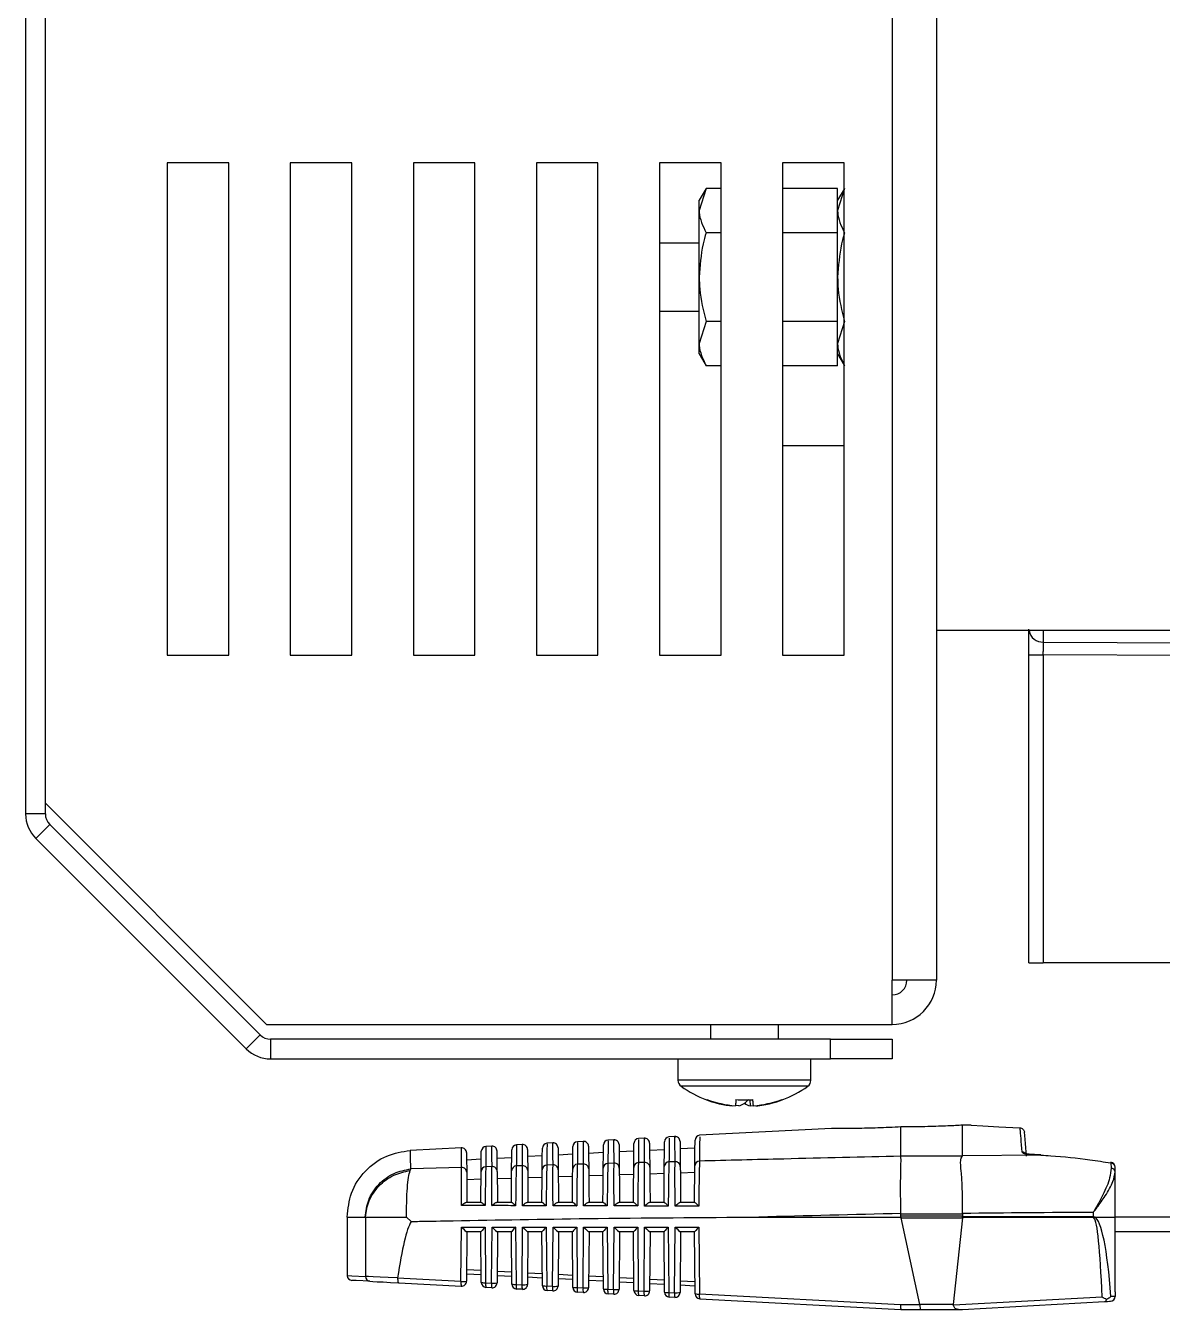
# Model space of a CAD drawing. Extents: x 17.1 to 113.1, y 3.8 to 84.5.
# Drawn here: x 48.222 to 50.531, y 70.252 to 72.859 of the extents above; entities that cross this region are included whole.
import ezdxf

# ---------------------------------------------------------------- set-up
doc = ezdxf.new("R2010")
doc.units = 0
doc.header["$MEASUREMENT"] = 0
doc.layers.add('OBJECT', color=7, linetype='CONTINUOUS')

msp = doc.modelspace()

# ---------------------------------------------------------------- linework, layer by layer
at = {"layer": 'OBJECT'}
for p, q in [((49.9817, 74.7407), (49.9817, 70.9207)), ((50.0717, 74.7407), (50.0717, 70.9207)), ((48.2217, 74.3633), (48.2217, 71.2582)), ((48.2617, 71.2582), (48.2617, 74.3633)), ((48.6342, 72.5807), (48.5092, 72.5807)), ((48.5092, 72.5807), (48.5092, 71.5807)), ((48.6342, 71.5807), (48.6342, 72.5807)), ((48.8842, 72.5807), (48.7592, 72.5807)), ((48.7592, 72.5807), (48.7592, 71.5807)), ((48.8842, 71.5807), (48.8842, 72.5807)), ((49.1342, 72.5807), (49.0092, 72.5807)), ((49.0092, 72.5807), (49.0092, 71.5807)), ((49.1342, 71.5807), (49.1342, 72.5807)), ((49.3842, 72.5807), (49.2592, 72.5807)), ((49.2592, 72.5807), (49.2592, 71.5807)), ((49.3842, 71.5807), (49.3842, 72.5807)), ((49.5092, 72.5807), (49.5092, 71.5807)), ((49.6342, 72.5807), (49.5092, 72.5807)), ((49.6342, 71.5807), (49.6342, 72.5807)), ((49.7592, 72.5807), (49.7592, 71.5807)), ((49.8842, 72.5807), (49.7592, 72.5807)), ((49.8842, 71.5807), (49.8842, 72.5807)), ((49.6038, 72.5289), (49.5899, 72.5047)), ((49.6038, 72.5289), (49.5899, 72.4838)), ((49.6342, 72.5289), (49.6038, 72.5289)), ((49.8711, 72.5289), (49.7592, 72.5289)), ((49.8711, 72.4388), (49.8711, 72.5289)), ((49.885, 72.5289), (49.8711, 72.4838)), ((49.8842, 72.5275), (49.8711, 72.5047)), ((49.5899, 72.4838), (49.5899, 72.5047)), ((49.5899, 72.3487), (49.5899, 72.4838)), ((49.6342, 72.4388), (49.6038, 72.4388)), ((49.8711, 72.4388), (49.7592, 72.4388)), ((49.8711, 72.2587), (49.8711, 72.4388)), ((49.5899, 72.4177), (49.5092, 72.4177)), ((49.5899, 72.2136), (49.5899, 72.3487)), ((49.5092, 72.2797), (49.5899, 72.2797)), ((49.6038, 72.2587), (49.5899, 72.2136)), ((49.6342, 72.2587), (49.6038, 72.2587)), ((49.8711, 72.2587), (49.7592, 72.2587)), ((49.8711, 72.1686), (49.8711, 72.2587)), ((49.885, 72.2587), (49.8711, 72.2136)), ((49.5899, 72.1927), (49.5899, 72.2136)), ((49.5899, 72.1927), (49.6038, 72.1686)), ((49.8711, 72.1927), (49.8842, 72.17)), ((49.6342, 72.1686), (49.6038, 72.1686)), ((49.8711, 72.1686), (49.7592, 72.1686)), ((49.8842, 72.0057), (49.7592, 72.0057)), ((51.7597, 71.6307), (50.0717, 71.6307)), ((50.2892, 71.6075), (50.2892, 71.6307)), ((50.2892, 71.6075), (50.6069, 71.6058)), ((48.5092, 71.5807), (48.6342, 71.5807)), ((48.7592, 71.5807), (48.8842, 71.5807)), ((49.0092, 71.5807), (49.1342, 71.5807)), ((49.2592, 71.5807), (49.3842, 71.5807)), ((49.5092, 71.5807), (49.6342, 71.5807)), ((49.7592, 71.5807), (49.8842, 71.5807)), ((50.2597, 71.5816), (50.2889, 71.5816)), ((50.2597, 70.9557), (50.2597, 71.5816)), ((50.6056, 71.58), (50.2889, 71.5816)), ((50.2889, 71.5816), (50.2889, 70.9557)), ((48.2617, 71.2799), (48.7109, 70.8307)), ((48.2617, 71.2582), (48.2217, 71.2582)), ((48.2705, 71.237), (48.2422, 71.2087)), ((48.6979, 70.8095), (48.2705, 71.237)), ((48.2422, 71.2087), (48.6697, 70.7812)), ((50.2597, 70.9557), (50.2889, 70.9557)), ((50.6017, 70.9557), (50.2889, 70.9557)), ((49.9817, 70.8307), (49.9817, 70.9207)), ((50.0717, 70.9207), (49.9817, 70.9207)), ((48.7109, 70.8307), (49.9817, 70.8307)), ((49.6127, 70.8307), (49.6127, 70.8007)), ((49.7507, 70.8007), (49.7507, 70.8307)), ((48.6979, 70.8095), (48.6697, 70.7812)), ((48.7192, 70.8007), (48.7192, 70.7607)), ((49.8567, 70.8007), (48.7192, 70.8007)), ((49.8567, 70.7607), (49.8567, 70.8007)), ((49.8567, 70.8007), (49.9817, 70.8007)), ((49.9817, 70.8007), (49.9817, 70.7607)), ((48.7192, 70.7607), (49.8567, 70.7607)), ((49.5467, 70.7607), (49.5467, 70.7173)), ((49.8167, 70.7173), (49.8167, 70.7607)), ((49.9817, 70.7607), (49.8567, 70.7607)), ((49.8167, 70.7173), (49.5467, 70.7173)), ((49.8105, 70.7052), (49.553, 70.7052)), ((49.6584, 70.6653), (49.6585, 70.6657)), ((49.6703, 70.6653), (49.6634, 70.666)), ((49.6924, 70.6777), (49.6931, 70.6653)), ((49.6931, 70.6653), (49.7, 70.666)), ((49.705, 70.6653), (49.7073, 70.666)), ((49.705, 70.6653), (49.705, 70.6657)), ((49.8583, 70.6196), (49.5907, 70.6056)), ((49.9997, 70.5629), (49.9997, 70.6225)), ((50.1247, 70.5636), (50.1247, 70.6259)), ((50.1426, 70.6261), (50.1425, 70.6261)), ((50.2411, 70.6207), (50.2411, 70.6207)), ((49.1687, 70.5835), (49.1567, 70.5829)), ((49.2306, 70.5867), (49.2187, 70.5861)), ((49.2926, 70.59), (49.2807, 70.5894)), ((49.3545, 70.5932), (49.3427, 70.5926)), ((49.4165, 70.5965), (49.4047, 70.5959)), ((49.4784, 70.5997), (49.4667, 70.5991)), ((49.5404, 70.603), (49.5287, 70.6024)), ((49.1067, 70.5802), (49.0027, 70.5748)), ((49.1173, 70.5558), (49.1471, 70.5574)), ((49.1469, 70.5319), (49.1473, 70.573)), ((49.1796, 70.5323), (49.1792, 70.5736)), ((49.1793, 70.559), (49.2091, 70.5606)), ((49.2714, 70.5639), (49.2411, 70.5623)), ((49.3334, 70.5671), (49.3031, 70.5655)), ((49.3954, 70.5704), (49.3651, 70.5688)), ((49.4574, 70.5736), (49.427, 70.572)), ((49.4892, 70.5753), (49.5193, 70.5769)), ((49.5511, 70.5785), (49.5813, 70.5801)), ((50.1242, 70.5629), (49.9997, 70.5629)), ((49.9997, 70.5629), (49.9997, 70.5629)), ((50.1247, 70.5636), (50.1242, 70.5629)), ((50.2839, 70.5654), (50.1247, 70.5636)), ((50.2658, 70.5664), (50.2658, 70.5666)), ((50.2658, 70.5664), (50.2839, 70.5654)), ((50.2839, 70.5654), (50.284, 70.5657)), ((49.0027, 70.534), (49.0041, 70.5373)), ((49.107, 70.5402), (49.0041, 70.5373)), ((49.169, 70.542), (49.1564, 70.5416)), ((49.231, 70.5437), (49.2184, 70.5434)), ((49.293, 70.5454), (49.2804, 70.5451)), ((49.355, 70.5471), (49.3424, 70.5467)), ((49.417, 70.5487), (49.4044, 70.5484)), ((49.479, 70.5503), (49.4664, 70.55)), ((49.5409, 70.5519), (49.5285, 70.5516)), ((50.4261, 70.5493), (50.4264, 70.5387)), ((50.4347, 70.5313), (50.4347, 70.5409)), ((50.4347, 70.4395), (50.4347, 70.5313)), ((49.1468, 70.5161), (49.1177, 70.5152)), ((49.2088, 70.5181), (49.1797, 70.5172)), ((49.2708, 70.5201), (49.2417, 70.5192)), ((49.3328, 70.522), (49.3037, 70.5211)), ((49.3948, 70.524), (49.3656, 70.5231)), ((49.4568, 70.5259), (49.4276, 70.525)), ((49.5189, 70.5278), (49.4896, 70.5269)), ((49.5809, 70.5297), (49.5516, 70.5288)), ((49.1169, 70.4695), (49.1466, 70.4695)), ((49.179, 70.4695), (49.2086, 70.4695)), ((49.241, 70.4695), (49.2706, 70.4695)), ((49.3031, 70.4695), (49.3325, 70.4695)), ((49.3652, 70.4695), (49.3945, 70.4695)), ((49.4272, 70.4695), (49.4565, 70.4695)), ((49.4893, 70.4695), (49.5185, 70.4695)), ((49.5514, 70.4695), (49.5804, 70.4695)), ((48.8747, 70.4399), (48.8747, 70.3209)), ((48.9113, 70.4395), (48.9118, 70.4395)), ((48.9118, 70.4395), (48.9118, 70.319)), ((48.9955, 70.4395), (49.0046, 70.4305)), ((49.7111, 70.4395), (49.9996, 70.4395)), ((49.9997, 70.4463), (50.1247, 70.4463)), ((49.9997, 70.4411), (49.9997, 70.4463)), ((50.1247, 70.4411), (49.9997, 70.4411)), ((50.0001, 70.438), (50.1246, 70.438)), ((50.0383, 70.2618), (50.0001, 70.438)), ((50.1246, 70.438), (50.1059, 70.2618)), ((50.1247, 70.4463), (50.1247, 70.4411)), ((50.1247, 70.4388), (50.1247, 70.4403)), ((50.1247, 70.4403), (50.3903, 70.4403)), ((50.3902, 70.4388), (50.1247, 70.4388)), ((50.3903, 70.4488), (50.3903, 70.4403)), ((50.3933, 70.4395), (50.4347, 70.4395)), ((50.4347, 70.2873), (50.4347, 70.4395)), ((50.6162, 70.4395), (50.4347, 70.4395)), ((49.106, 70.3087), (49.107, 70.419)), ((49.107, 70.419), (49.155, 70.419)), ((49.1181, 70.4095), (49.1172, 70.3091)), ((49.1464, 70.4095), (49.118, 70.4095)), ((49.1473, 70.3065), (49.1464, 70.4096)), ((49.155, 70.419), (49.156, 70.306)), ((49.168, 70.3054), (49.169, 70.419)), ((49.169, 70.419), (49.217, 70.419)), ((49.1801, 70.4095), (49.1792, 70.3058)), ((49.2084, 70.4095), (49.18, 70.4095)), ((49.2093, 70.3032), (49.2084, 70.4096)), ((49.217, 70.419), (49.2181, 70.3027)), ((49.23, 70.3021), (49.231, 70.419)), ((49.231, 70.419), (49.279, 70.419)), ((49.2421, 70.4095), (49.2412, 70.3026)), ((49.2704, 70.4095), (49.242, 70.4095)), ((49.2713, 70.2999), (49.2704, 70.4096)), ((49.279, 70.419), (49.2801, 70.2995)), ((49.2919, 70.2988), (49.293, 70.419)), ((49.293, 70.419), (49.341, 70.419)), ((49.3041, 70.4095), (49.3031, 70.2993)), ((49.3324, 70.4095), (49.304, 70.4095)), ((49.3333, 70.2966), (49.3324, 70.4096)), ((49.341, 70.419), (49.3421, 70.2962)), ((49.3539, 70.2956), (49.355, 70.419)), ((49.355, 70.419), (49.403, 70.419)), ((49.3661, 70.4095), (49.3651, 70.296)), ((49.3944, 70.4095), (49.366, 70.4095)), ((49.3954, 70.2934), (49.3944, 70.4096)), ((49.403, 70.419), (49.4041, 70.2929)), ((49.4159, 70.2923), (49.417, 70.419)), ((49.417, 70.419), (49.465, 70.419)), ((49.4281, 70.4095), (49.4271, 70.2927)), ((49.4564, 70.4095), (49.428, 70.4095)), ((49.4574, 70.2901), (49.4564, 70.4096)), ((49.465, 70.419), (49.4662, 70.2896)), ((49.4778, 70.289), (49.479, 70.419)), ((49.479, 70.419), (49.527, 70.419)), ((49.4901, 70.4095), (49.4891, 70.2895)), ((49.5184, 70.4095), (49.49, 70.4095)), ((49.5194, 70.2868), (49.5184, 70.4096)), ((49.527, 70.419), (49.5282, 70.2864)), ((49.5398, 70.2858), (49.541, 70.419)), ((49.541, 70.419), (49.589, 70.419)), ((49.5521, 70.4095), (49.551, 70.2862)), ((49.5804, 70.4095), (49.552, 70.4095)), ((49.5815, 70.2835), (49.5804, 70.4096)), ((49.589, 70.419), (49.5902, 70.2831)), ((50.6162, 70.4095), (50.4347, 70.4095)), ((49.1174, 70.3331), (49.147, 70.3315)), ((49.1471, 70.3221), (49.1174, 70.3237)), ((49.1794, 70.3298), (49.2091, 70.3283)), ((49.2414, 70.3265), (49.2711, 70.325)), ((49.3033, 70.3233), (49.3331, 70.3217)), ((48.9773, 70.3155), (48.9774, 70.3158)), ((49.106, 70.3087), (48.9773, 70.3155)), ((48.9797, 70.3059), (49.1067, 70.2992)), ((49.156, 70.306), (49.168, 70.3054)), ((49.1687, 70.2959), (49.1567, 70.2966)), ((49.2091, 70.3188), (49.1793, 70.3204)), ((49.2181, 70.3027), (49.23, 70.3021)), ((49.2712, 70.3155), (49.2413, 70.3171)), ((49.2801, 70.2995), (49.2919, 70.2988)), ((49.3332, 70.3123), (49.3033, 70.3139)), ((49.3952, 70.309), (49.3652, 70.3106)), ((49.3653, 70.32), (49.3951, 70.3184)), ((49.4573, 70.3057), (49.4272, 70.3073)), ((49.4273, 70.3167), (49.4572, 70.3152)), ((49.5193, 70.3024), (49.4892, 70.304)), ((49.4893, 70.3135), (49.5192, 70.3119)), ((49.5512, 70.3102), (49.5812, 70.3086)), ((49.5813, 70.2992), (49.5512, 70.3008)), ((49.2306, 70.2927), (49.2188, 70.2933)), ((49.2926, 70.2894), (49.2808, 70.29)), ((49.3421, 70.2962), (49.3539, 70.2956)), ((49.3546, 70.2861), (49.3428, 70.2867)), ((49.4041, 70.2929), (49.4159, 70.2923)), ((49.4166, 70.2828), (49.4048, 70.2835)), ((49.4662, 70.2896), (49.4778, 70.289)), ((49.4785, 70.2796), (49.4669, 70.2802)), ((49.5282, 70.2864), (49.5398, 70.2858)), ((49.5405, 70.2763), (49.5289, 70.2769)), ((49.9988, 70.2615), (49.5902, 70.2831)), ((49.5909, 70.2736), (49.9997, 70.252)), ((50.4083, 70.2768), (50.1061, 70.2604)), ((50.4347, 70.2873), (50.4346, 70.2783)), ((50.0383, 70.2615), (49.9988, 70.2615)), ((49.9997, 70.252), (50.0389, 70.252)), ((49.9997, 70.252), (49.9997, 70.252)), ((50.1059, 70.2618), (50.0383, 70.2618)), ((50.0389, 70.252), (50.1164, 70.252)), ((50.1164, 70.252), (50.1247, 70.252)), ((50.1247, 70.252), (50.413, 70.2677))]:
    msp.add_line(p, q, dxfattribs=at)
at = {"layer": 'OBJECT', "flags": 128}
for points in [[(49.6053, 70.6778), (49.6065, 70.6776), (49.6066, 70.6776)], [(49.6646, 70.678), (49.6644, 70.6756), (49.6642, 70.6734), (49.664, 70.6714), (49.6638, 70.6697), (49.6637, 70.6682), (49.6635, 70.667), (49.6634, 70.666), (49.6634, 70.6653)], [(49.6945, 70.6778), (49.6985, 70.6776), (49.6989, 70.6776)], [(49.7001, 70.6653), (49.7, 70.666), (49.6999, 70.667), (49.6998, 70.6682), (49.6997, 70.6697), (49.6995, 70.6714), (49.6993, 70.6734), (49.6991, 70.6756), (49.6988, 70.678)], [(49.758, 70.678), (49.7582, 70.6778), (49.7583, 70.6776), (49.7584, 70.6775), (49.7584, 70.6775)], [(50.1426, 70.6261), (50.1658, 70.6248), (50.1987, 70.623), (50.2411, 70.6207)], [(50.2548, 70.5629), (50.2525, 70.5886), (50.2511, 70.6048), (50.2505, 70.6116)], [(49.3651, 70.5833), (49.3651, 70.5815), (49.3653, 70.5668), (49.3655, 70.5374)], [(49.395, 70.5387), (49.3952, 70.5689), (49.3954, 70.5841), (49.3954, 70.586)], [(49.4271, 70.5866), (49.4271, 70.5847), (49.4272, 70.5694), (49.4275, 70.539)], [(49.457, 70.5403), (49.4572, 70.5716), (49.4574, 70.5873), (49.4574, 70.5892)], [(49.4891, 70.5898), (49.4891, 70.5879), (49.4892, 70.5721), (49.4895, 70.5407)], [(49.519, 70.5419), (49.5193, 70.5742), (49.5194, 70.5904), (49.5194, 70.5925)], [(49.551, 70.5931), (49.551, 70.591), (49.5512, 70.5747), (49.5515, 70.5423)], [(49.581, 70.5435), (49.5813, 70.5769), (49.5814, 70.5936), (49.5815, 70.5957)], [(49.1172, 70.5703), (49.1172, 70.5703), (49.1173, 70.5604), (49.1176, 70.5305)], [(49.2089, 70.5337), (49.2092, 70.5656), (49.2093, 70.5762)], [(49.2412, 70.5768), (49.2412, 70.5768), (49.2413, 70.5661), (49.2415, 70.534)], [(49.2709, 70.5354), (49.2712, 70.5636), (49.2713, 70.5777), (49.2713, 70.5795)], [(49.3031, 70.5801), (49.3032, 70.5783), (49.3033, 70.5641), (49.3035, 70.5357)], [(49.3329, 70.5371), (49.3332, 70.5662), (49.3333, 70.5809), (49.3333, 70.5827)], [(50.284, 70.5657), (50.2712, 70.5663), (50.2658, 70.5666)], [(48.8747, 70.3209), (48.884, 70.3204), (48.9118, 70.319)], [(48.9211, 70.309), (48.8934, 70.3105), (48.8842, 70.3109)], [(48.9774, 70.3158), (48.9582, 70.3167), (48.9415, 70.3175), (48.9279, 70.3182), (48.9179, 70.3187), (48.9118, 70.319)], [(48.9211, 70.309), (48.9266, 70.3087), (48.9355, 70.3082), (48.9477, 70.3076), (48.9626, 70.3068), (48.9797, 70.3059)], [(50.4346, 70.2783), (50.4334, 70.2783), (50.4306, 70.2781), (50.4264, 70.278)], [(50.413, 70.2677), (50.4193, 70.268), (50.4234, 70.2683), (50.4252, 70.2683)]]:
    msp.add_lwpolyline(points, dxfattribs=at)
at = {"layer": 'OBJECT'}
for centre, radius, start, end in [((50.2879, 71.6359), 0.0285, 190.4558, 272.6616), ((48.2917, 71.2582), 0.07, 180, 225), ((48.2917, 71.2582), 0.03, 180, 225), ((49.9817, 70.9207), 0.09, 270, 0), ((49.9817, 70.9207), 0.03, 270, 0), ((48.7192, 70.8307), 0.03, 225, 270), ((48.7192, 70.8307), 0.07, 225, 270), ((49.5617, 70.7173), 0.015, 180, 234.3318), ((49.8017, 70.7173), 0.015, 305.6682, 0), ((49.6817, 70.8845), 0.2208, 234.3318, 249.6689), ((49.6817, 70.8845), 0.2208, 290.3311, 305.6682), ((49.6755, 70.8604), 0.1959, 248.588, 264.9806), ((49.7094, 70.5923), 0.1347, 140.4853, 140.7846), ((49.6817, 70.8845), 0.2208, 249.6689, 255.6104), ((49.6817, 70.8862), 0.2216, 249.8784, 265.2556), ((49.6817, 70.9472), 0.2698, 266.3608, 273.6392), ((49.6575, 70.7074), 0.044, 286.9535, 318.1957), ((49.7022, 70.6992), 0.0352, 234.3289, 254.9799), ((49.6817, 70.8862), 0.2216, 274.7445, 290.1216), ((49.6879, 70.8607), 0.1962, 275.0254, 284.385), ((49.6817, 70.8845), 0.2208, 284.3896, 290.3311), ((49.1692, 70.5735), 0.01, 0.5, 93.317), ((49.2193, 70.5761), 0.01, 93.6197, 179.5), ((49.2312, 70.5768), 0.01, 0.5, 93.6958), ((49.2813, 70.5794), 0.01, 93.9957, 179.5), ((49.2931, 70.58), 0.01, 0.5, 94.0611), ((49.3433, 70.5826), 0.01, 94.3711, 179.5), ((49.3551, 70.5832), 0.01, 0.5, 94.4464), ((49.4054, 70.5859), 0.01, 94.7459, 179.5), ((49.4171, 70.5865), 0.01, 0.5, 94.8207), ((49.4674, 70.5891), 0.01, 95.1202, 179.5), ((49.4791, 70.5897), 0.01, 0.5, 95.1945), ((49.5294, 70.5924), 0.01, 95.4939, 179.5), ((49.541, 70.593), 0.01, 0.5, 95.5678), ((49.5915, 70.5956), 0.01, 95.8671, 179.5), ((49.1072, 70.5703), 0.01, 0.5, 93.0138), ((49.1573, 70.5729), 0.01, 93.243, 179.5), ((50.2449, 70.5617), 0.0101, 49.4593, 87.394), ((49.1077, 70.5303), 0.00992, 1.0594, 93.4976), ((49.1568, 70.5318), 0.00989, 92.4144, 178.9965), ((49.1696, 70.5321), 0.00992, 1.0799, 93.5151), ((49.2188, 70.5335), 0.00989, 92.3909, 178.9811), ((49.2316, 70.5338), 0.00991, 1.1004, 93.5334), ((49.2808, 70.5352), 0.00989, 92.3686, 178.9627), ((49.2936, 70.5355), 0.00991, 1.1212, 93.5523), ((49.3428, 70.5369), 0.00988, 92.3468, 178.9447), ((49.3556, 70.5372), 0.00991, 1.1439, 93.571), ((49.4048, 70.5385), 0.00988, 92.3282, 178.9225), ((49.4176, 70.5388), 0.00991, 1.1663, 93.5901), ((49.4668, 70.5402), 0.00987, 92.3034, 178.9057), ((49.4796, 70.5405), 0.0099, 1.1871, 93.6091), ((49.5289, 70.5418), 0.00987, 92.2821, 178.8852), ((49.5416, 70.5421), 0.0099, 1.212, 93.6258), ((49.5909, 70.5433), 0.00987, 92.2596, 178.8651), ((50.4154, 70.5515), 0.011, 348.4515, 356.4001), ((50.4257, 70.5402), 0.00906, 4.3624, 87.1848), ((50.4247, 70.5409), 0.01, 0, 80.7454), ((50.4262, 70.5302), 0.00857, 7.228, 88.6428), ((50.2713, 70.4404), 0.1189, 359.2258, 359.9861), ((50.2986, 70.5296), 0.1307, 315.4909, 316.4532), ((48.8847, 70.3209), 0.01, 183.5738, 266.9774), ((48.9217, 70.3189), 0.00991, 179.4484, 266.5254), ((49.1261, 70.3054), 0.0204, 170.7255, 197.6145), ((49.1095, 70.3631), 0.0546, 266.3209, 278.1315), ((49.1072, 70.3092), 0.01, 266.9774, 359.5), ((49.1537, 70.347), 0.041, 261.0008, 273.3128), ((49.1573, 70.3065), 0.01, 180.5, 266.9774), ((49.1762, 70.3027), 0.0204, 170.7255, 197.6145), ((49.1881, 70.3021), 0.0204, 170.7154, 197.6246), ((49.1715, 70.3598), 0.0546, 266.321, 278.1314), ((49.1692, 70.3059), 0.01, 266.9774, 359.5), ((49.2157, 70.3437), 0.041, 260.999, 273.3164), ((49.2193, 70.3033), 0.01, 180.5, 266.9774), ((49.2382, 70.2995), 0.0204, 170.7199, 197.6164), ((49.2501, 70.2988), 0.0204, 170.7192, 197.6172), ((49.2335, 70.3566), 0.0546, 266.3213, 278.131), ((49.2312, 70.3026), 0.01, 266.9774, 359.5), ((49.2777, 70.3404), 0.041, 261.0008, 273.3128), ((49.2813, 70.3), 0.01, 180.5, 266.9774), ((49.3002, 70.2962), 0.0204, 170.7255, 197.6145), ((49.3121, 70.2956), 0.0204, 170.7192, 197.6172), ((49.2954, 70.3533), 0.0546, 266.3215, 278.1309), ((49.2931, 70.2994), 0.01, 266.9774, 359.5), ((49.3397, 70.3371), 0.041, 260.999, 273.3164), ((49.3433, 70.2967), 0.01, 180.5, 266.9774), ((49.3623, 70.2929), 0.0204, 170.7195, 197.6168), ((49.374, 70.2923), 0.0204, 170.7255, 197.6145), ((49.3574, 70.35), 0.0546, 266.3209, 278.1315), ((49.3551, 70.2961), 0.01, 266.9774, 359.5), ((49.4018, 70.3339), 0.041, 261.0025, 273.313), ((49.4054, 70.2934), 0.01, 180.5, 266.9774), ((49.4243, 70.2896), 0.0204, 170.7255, 197.6145), ((49.436, 70.289), 0.0204, 170.7192, 197.6172), ((49.4194, 70.3467), 0.0546, 266.321, 278.1314), ((49.4171, 70.2928), 0.01, 266.9774, 359.5), ((49.4638, 70.3306), 0.041, 261.0006, 273.313), ((49.4674, 70.2902), 0.01, 180.5, 266.9774), ((49.4863, 70.2864), 0.0204, 170.7195, 197.6169), ((49.498, 70.2857), 0.0204, 170.7192, 197.6172), ((49.4813, 70.3435), 0.0546, 266.3213, 278.131), ((49.4791, 70.2896), 0.01, 266.9774, 359.5), ((49.5258, 70.3273), 0.041, 261.0025, 273.313), ((49.5294, 70.2869), 0.01, 180.5, 266.9774), ((49.5483, 70.2831), 0.0204, 170.7255, 197.6145), ((49.5599, 70.2825), 0.0204, 170.7255, 197.6145), ((49.5433, 70.3402), 0.0545, 266.3185, 278.1339), ((49.541, 70.2863), 0.01, 266.9774, 359.5), ((49.5879, 70.324), 0.041, 261.0006, 273.313), ((49.5915, 70.2836), 0.01, 180.5, 266.9774), ((49.6104, 70.2798), 0.0204, 170.7192, 197.6172), ((50.4246, 70.2783), 0.00999, 273.1446, 0.05), ((50.4247, 70.2783), 0.01, 273.1059, 359.191), ((50.434, 70.2782), 0.00067, 359.4951, 11.6551)]:
    msp.add_arc(centre, radius, start, end, dxfattribs=at)
for centre, major_axis, ratio, start_param, end_param in [((49.0298, 68.1498), (-0.0147, 2.2897), 0.052015, 0.088802, 0.329915), ((54.0181, 68.377), (19.0675, 0), 0.111038, 1.783132, 1.798644), ((49.0224, 70.4411), (0.9773, 0), 0.122785, 6.270094, 6.283185), ((49.0217, 70.4411), (0.9787, -0.0064), 0.122438, 0.027376, 0.040465), ((49.0224, 70.4463), (0.9773, 0), 0.122785, 0, 0.00334), ((50.5729, 70.4411), (0.4485, 0.007), 0.267094, 3.102585, 3.109102), ((50.4825, 68.377), (7.8848, 0), 0.262774, 1.582496, 1.616187), ((50.5726, 70.4463), (0.4478, 0), 0.267949, 3.137388, 3.141593), ((50.5726, 70.4411), (0.4478, 0), 0.267949, 3.141593, 3.148103), ((50.3825, 69.8692), (0.0078, 0.5695), 0.050872, 6.231217, 6.283881), ((50.3747, 69.8708), (0.0157, 0.5695), 0.101686, 6.233323, 6.285987), ((50.3825, 69.8692), (0.0078, 0.5695), 0.050872, 5.510552, 6.231217), ((50.3747, 69.8708), (0.0157, 0.5695), 0.101686, 5.511659, 6.233323), ((49.1082, 70.4195), (-0.00988, 0.00996), 0.087934, 1.536206, 3.054643), ((49.1563, 70.4195), (0.00991, 0.00999), 0.035372, 1.658206, 3.106542), ((49.1702, 70.4195), (-0.00988, 0.00996), 0.087934, 1.536206, 3.054643), ((49.2183, 70.4195), (0.00991, 0.00999), 0.035372, 1.658206, 3.106542), ((49.2322, 70.4195), (-0.00988, 0.00996), 0.087934, 1.536206, 3.054643), ((49.2803, 70.4195), (0.00991, 0.00999), 0.035372, 1.658206, 3.106542), ((49.2942, 70.4195), (-0.00988, 0.00996), 0.087934, 1.536206, 3.054643), ((49.3423, 70.4195), (0.00991, 0.00999), 0.035372, 1.658206, 3.106542), ((49.3562, 70.4195), (-0.00988, 0.00996), 0.087934, 1.536206, 3.054643), ((49.4043, 70.4195), (0.00991, 0.00999), 0.035372, 1.658206, 3.106542), ((49.4182, 70.4195), (-0.00988, 0.00996), 0.087934, 1.536206, 3.054643), ((49.4663, 70.4195), (0.00991, 0.00999), 0.035372, 1.658206, 3.106542), ((49.4802, 70.4195), (-0.00988, 0.00996), 0.087934, 1.536206, 3.054643), ((49.5283, 70.4195), (0.00991, 0.00999), 0.035372, 1.658206, 3.106542), ((49.5422, 70.4195), (-0.00988, 0.00996), 0.087934, 1.536206, 3.054643), ((49.5903, 70.4195), (0.00991, 0.00999), 0.035372, 1.658206, 3.106542), ((50, 70.262), (0.00026, 0.01), 0.120424, 1.626333, 3.138416), ((49.9567, 70.262), (0.0816, -0.0005), 0.122438, 0.001196, 0.027376), ((50.0389, 70.262), (0, 0.01), 0.061163, 1.623156, 3.141593), ((50.1433, 70.262), (0.0374, 0.0006), 0.267094, 3.109102, 3.249703)]:
    msp.add_ellipse(centre, major_axis=major_axis, ratio=ratio, start_param=start_param, end_param=end_param, dxfattribs=at)
for points, knots in [([(49.5899, 72.4838), (49.5899, 72.4828), (49.5901, 72.4676), (49.5972, 72.4527), (49.6038, 72.4388)], [0, 0, 0, 0, 0.070185, 1, 1, 1, 1]), ([(49.8711, 72.4838), (49.8711, 72.4828), (49.8713, 72.4676), (49.8784, 72.4527), (49.885, 72.4388)], [0, 0, 0, 0, 0.070185, 1, 1, 1, 1]), ([(49.6038, 72.4388), (49.6017, 72.4312), (49.5935, 72.4019), (49.5914, 72.3714), (49.5899, 72.3487)], [0, 0, 0, 0, 0.257551, 1, 1, 1, 1]), ([(49.885, 72.4388), (49.8829, 72.4312), (49.8748, 72.4019), (49.8727, 72.3714), (49.8711, 72.3487)], [0, 0, 0, 0, 0.257551, 1, 1, 1, 1]), ([(49.5899, 72.3487), (49.5901, 72.3406), (49.5908, 72.3101), (49.5983, 72.2804), (49.6038, 72.2587)], [0, 0, 0, 0, 0.268634, 1, 1, 1, 1]), ([(49.8711, 72.3487), (49.8713, 72.3406), (49.8721, 72.3101), (49.8796, 72.2804), (49.885, 72.2587)], [0, 0, 0, 0, 0.268634, 1, 1, 1, 1]), ([(49.5899, 72.2136), (49.5899, 72.2126), (49.5901, 72.1974), (49.5972, 72.1825), (49.6038, 72.1686)], [0, 0, 0, 0, 0.070185, 1, 1, 1, 1]), ([(49.8711, 72.2136), (49.8711, 72.2126), (49.8713, 72.1974), (49.8784, 72.1825), (49.885, 72.1686)], [0, 0, 0, 0, 0.070185, 1, 1, 1, 1]), ([(50.2597, 71.5816), (50.2597, 71.5868), (50.2597, 71.5972), (50.2597, 71.6117), (50.2597, 71.6245), (50.2597, 71.6304), (50.2597, 71.6334)], [0, 0, 0, 0, 0.2499898, 0.4998146, 0.7501668, 1, 1, 1, 1]), ([(50.2889, 71.5816), (50.2889, 71.5842), (50.2889, 71.5894), (50.289, 71.5966), (50.2891, 71.603), (50.2892, 71.606), (50.2892, 71.6075)], [0, 0, 0, 0, 0.249341, 0.49971, 0.74966, 1, 1, 1, 1]), ([(49.9997, 70.6225), (49.9837, 70.6217), (49.9518, 70.6203), (49.909, 70.6194), (49.8769, 70.6193), (49.8584, 70.6195), (49.8583, 70.6195), (49.8583, 70.6195)], [0, 0, 0, 0, 0.213189, 0.426374, 0.63981, 0.854211, 1, 1, 1, 1]), ([(50.1245, 70.626), (50.1154, 70.6255), (50.0971, 70.6245), (50.055, 70.623), (50.0208, 70.6225), (50.0023, 70.6225), (49.9997, 70.6225)], [0, 0, 0, 0, 0.315106, 0.632943, 0.949791, 1, 1, 1, 1]), ([(50.1247, 70.6259), (50.1247, 70.6259), (50.1247, 70.626), (50.1247, 70.626), (50.1246, 70.626), (50.1246, 70.626), (50.1245, 70.626)], [0, 0, 0, 0, 0.344546, 0.691935, 0.85964, 1, 1, 1, 1]), ([(50.1425, 70.6261), (50.1398, 70.626), (50.1363, 70.626), (50.1267, 70.626), (50.1247, 70.6259)], [0, 0, 0, 0, 0.7918121, 1, 1, 1, 1]), ([(50.2411, 70.6207), (50.2411, 70.6206), (50.2411, 70.6201), (50.2416, 70.6145), (50.2437, 70.5909), (50.2453, 70.5718)], [0, 0, 0, 0, 0.045653, 0.228294, 1, 1, 1, 1]), ([(50.2411, 70.6207), (50.2422, 70.6206), (50.2444, 70.6202), (50.2473, 70.6183), (50.2494, 70.6157), (50.2503, 70.6133), (50.2505, 70.612), (50.2505, 70.6116)], [0, 0, 0, 0, 0.235926, 0.471828, 0.707751, 0.925417, 1, 1, 1, 1]), ([(49.169, 70.542), (49.169, 70.5433), (49.169, 70.5496), (49.1688, 70.5722), (49.1686, 70.5884), (49.1687, 70.5833), (49.1687, 70.5831)], [0, 0, 0, 0, 0.046684, 0.233452, 0.982381, 1, 1, 1, 1]), ([(49.2188, 70.5854), (49.2187, 70.584), (49.2187, 70.5811), (49.2185, 70.5562), (49.2184, 70.5434)], [0, 0, 0, 0, 0.4838657, 1, 1, 1, 1]), ([(49.231, 70.5437), (49.231, 70.545), (49.2309, 70.5515), (49.2307, 70.5746), (49.2306, 70.5915), (49.2306, 70.5862), (49.2306, 70.586)], [0, 0, 0, 0, 0.045813, 0.229093, 0.964033, 1, 1, 1, 1]), ([(49.2808, 70.5883), (49.2808, 70.587), (49.2807, 70.5844), (49.2805, 70.5586), (49.2804, 70.5451)], [0, 0, 0, 0, 0.4749556, 1, 1, 1, 1]), ([(49.293, 70.5454), (49.293, 70.5467), (49.2929, 70.5533), (49.2927, 70.5769), (49.2926, 70.5945), (49.2926, 70.5892), (49.2926, 70.5889)], [0, 0, 0, 0, 0.044973, 0.224892, 0.946348, 1, 1, 1, 1]), ([(49.3428, 70.5912), (49.3428, 70.5901), (49.3428, 70.5877), (49.3425, 70.561), (49.3424, 70.5467)], [0, 0, 0, 0, 0.4663633, 1, 1, 1, 1]), ([(49.355, 70.5471), (49.355, 70.5484), (49.3549, 70.5551), (49.3547, 70.5792), (49.3545, 70.5976), (49.3546, 70.5922), (49.3546, 70.5917)], [0, 0, 0, 0, 0.044163, 0.2208412, 0.9292949, 1, 1, 1, 1]), ([(49.4048, 70.594), (49.4048, 70.5931), (49.4048, 70.591), (49.4046, 70.5634), (49.4044, 70.5484)], [0, 0, 0, 0, 0.458072, 1, 1, 1, 1]), ([(49.417, 70.5487), (49.417, 70.5501), (49.4169, 70.5569), (49.4167, 70.5814), (49.4165, 70.6006), (49.4166, 70.5952), (49.4166, 70.5946)], [0, 0, 0, 0, 0.043381, 0.216931, 0.912837, 1, 1, 1, 1]), ([(49.4669, 70.5969), (49.4668, 70.5961), (49.4668, 70.5944), (49.4666, 70.5658), (49.4664, 70.55)], [0, 0, 0, 0, 0.450066, 1, 1, 1, 1]), ([(49.479, 70.5503), (49.4789, 70.5517), (49.4789, 70.5586), (49.4787, 70.5837), (49.4785, 70.6036), (49.4785, 70.5981), (49.4785, 70.5974)], [0, 0, 0, 0, 0.042626, 0.213155, 0.896943, 1, 1, 1, 1]), ([(49.5289, 70.5998), (49.5289, 70.5991), (49.5289, 70.5977), (49.5286, 70.5681), (49.5285, 70.5516)], [0, 0, 0, 0, 0.442331, 1, 1, 1, 1]), ([(49.5409, 70.5519), (49.5409, 70.5533), (49.5409, 70.5604), (49.5406, 70.5859), (49.5405, 70.6066), (49.5405, 70.6011), (49.5405, 70.6003)], [0, 0, 0, 0, 0.0418957, 0.2095063, 0.881586, 1, 1, 1, 1]), ([(49.5909, 70.6026), (49.5909, 70.6021), (49.5909, 70.601), (49.5906, 70.5705), (49.5905, 70.5532)], [0, 0, 0, 0, 0.434853, 1, 1, 1, 1]), ([(48.8747, 70.4395), (48.8765, 70.4561), (48.8802, 70.4904), (48.9096, 70.535), (48.9526, 70.5667), (48.9867, 70.5722), (49.0031, 70.5748)], [0, 0, 0, 0, 0.240773, 0.500001, 0.759226, 1, 1, 1, 1]), ([(49.0041, 70.5373), (49.0038, 70.5482), (49.0032, 70.57), (49.0031, 70.5732), (49.0031, 70.5748)], [0, 0, 0, 0, 0.496376, 1, 1, 1, 1]), ([(49.107, 70.5402), (49.107, 70.5415), (49.107, 70.5477), (49.1068, 70.5709), (49.1067, 70.5761), (49.1067, 70.5802)], [0, 0, 0, 0, 0.047591, 0.237986, 1, 1, 1, 1]), ([(49.1567, 70.5826), (49.1567, 70.581), (49.1567, 70.5778), (49.1565, 70.5538), (49.1564, 70.5416)], [0, 0, 0, 0, 0.493112, 1, 1, 1, 1]), ([(49.9997, 70.5629), (49.9204, 70.5611), (49.784, 70.558), (49.6476, 70.5546), (49.5905, 70.5532)], [0, 0, 0, 0, 0.58145, 1, 1, 1, 1]), ([(49.9997, 70.4467), (49.9994, 70.4602), (49.9989, 70.4872), (49.9991, 70.5228), (49.9999, 70.5502), (49.9998, 70.5587), (49.9997, 70.5629)], [0, 0, 0, 0, 0.253583, 0.507165, 0.760847, 1, 1, 1, 1]), ([(50.1247, 70.4468), (50.1248, 70.452), (50.125, 70.4706), (50.1242, 70.5016), (50.1226, 70.5337), (50.1195, 70.5542), (50.1229, 70.5605), (50.1242, 70.5629)], [0, 0, 0, 0, 0.097508, 0.351331, 0.599305, 0.843154, 1, 1, 1, 1]), ([(50.2453, 70.5718), (50.2456, 70.5713), (50.2462, 70.5703), (50.2499, 70.5688), (50.2552, 70.5675), (50.2609, 70.5667), (50.2645, 70.5665), (50.2658, 70.5664)], [0, 0, 0, 0, 0.21906, 0.438021, 0.659216, 0.880003, 1, 1, 1, 1]), ([(50.2658, 70.5666), (50.2639, 70.5668), (50.26, 70.5671), (50.2553, 70.5679), (50.2525, 70.5686), (50.2513, 70.5691), (50.2513, 70.5691), (50.2513, 70.5691)], [0, 0, 0, 0, 0.271923, 0.563055, 0.781759, 0.936426, 1, 1, 1, 1]), ([(50.2839, 70.5654), (50.2906, 70.565), (50.3239, 70.5629), (50.3714, 70.5582), (50.4119, 70.5516), (50.4261, 70.5493)], [0, 0, 0, 0, 0.139684, 0.698664, 1, 1, 1, 1]), ([(48.9113, 70.4395), (48.9129, 70.4513), (48.9162, 70.4756), (48.9377, 70.5074), (48.9683, 70.5305), (48.9925, 70.5351), (49.0041, 70.5373)], [0, 0, 0, 0, 0.2411708, 0.4999999, 0.7588284, 1, 1, 1, 1]), ([(48.9118, 70.4395), (48.9135, 70.4507), (48.9172, 70.4737), (48.9382, 70.5041), (48.968, 70.5265), (48.9914, 70.5315), (49.0027, 70.534)], [0, 0, 0, 0, 0.241561, 0.5, 0.758437, 1, 1, 1, 1]), ([(48.9955, 70.4395), (48.9955, 70.4502), (48.9955, 70.4716), (48.997, 70.4992), (48.9993, 70.5216), (49.0016, 70.5298), (49.0027, 70.534)], [0, 0, 0, 0, 0.2499997, 0.4999993, 0.7500001, 1, 1, 1, 1]), ([(49.1069, 70.4629), (49.1069, 70.4651), (49.1069, 70.4736), (49.1068, 70.4935), (49.1067, 70.5187), (49.1069, 70.5346), (49.107, 70.539), (49.107, 70.5402)], [0, 0, 0, 0, 0.0576778, 0.2194144, 0.5433771, 0.8677647, 1, 1, 1, 1]), ([(49.1464, 70.4695), (49.1464, 70.4802), (49.1466, 70.5016), (49.1468, 70.523), (49.1469, 70.5291), (49.1469, 70.5319)], [0, 0, 0, 0, 0.352894, 0.705725, 1, 1, 1, 1]), ([(49.1564, 70.5416), (49.1563, 70.54), (49.1561, 70.5351), (49.1557, 70.5174), (49.1553, 70.4921), (49.1551, 70.4727), (49.155, 70.465), (49.155, 70.4628)], [0, 0, 0, 0, 0.1601304, 0.4830013, 0.8053634, 0.9421246, 1, 1, 1, 1]), ([(49.1689, 70.4627), (49.1689, 70.465), (49.1689, 70.4736), (49.1688, 70.4937), (49.1687, 70.5192), (49.1688, 70.536), (49.169, 70.5406), (49.169, 70.542)], [0, 0, 0, 0, 0.057936, 0.217495, 0.53703, 0.856976, 1, 1, 1, 1]), ([(49.1796, 70.5323), (49.1796, 70.5287), (49.1796, 70.5214), (49.1799, 70.4981), (49.18, 70.4784), (49.1801, 70.4695)], [0, 0, 0, 0, 0.355594, 0.711265, 1, 1, 1, 1]), ([(49.2084, 70.4695), (49.2084, 70.4803), (49.2086, 70.5019), (49.2088, 70.5241), (49.2089, 70.5306), (49.2089, 70.5337)], [0, 0, 0, 0, 0.3475313, 0.6950023, 1, 1, 1, 1]), ([(49.2184, 70.5434), (49.2183, 70.5417), (49.2181, 70.5368), (49.2177, 70.519), (49.2173, 70.4931), (49.2171, 70.4731), (49.217, 70.4649), (49.217, 70.4626)], [0, 0, 0, 0, 0.158036, 0.476676, 0.794816, 0.941862, 1, 1, 1, 1]), ([(49.2309, 70.4626), (49.2309, 70.4649), (49.2309, 70.4736), (49.2308, 70.4939), (49.2307, 70.5198), (49.2308, 70.5372), (49.231, 70.5421), (49.231, 70.5437)], [0, 0, 0, 0, 0.058197, 0.215686, 0.531014, 0.846742, 1, 1, 1, 1]), ([(49.2415, 70.534), (49.2416, 70.5304), (49.2416, 70.523), (49.2418, 70.4993), (49.242, 70.4789), (49.2421, 70.4695)], [0, 0, 0, 0, 0.350315, 0.700707, 1, 1, 1, 1]), ([(49.2704, 70.4695), (49.2704, 70.4804), (49.2706, 70.5022), (49.2708, 70.5253), (49.2709, 70.5321), (49.2709, 70.5354)], [0, 0, 0, 0, 0.342465, 0.684877, 1, 1, 1, 1]), ([(49.2804, 70.5451), (49.2803, 70.5434), (49.2801, 70.5384), (49.2797, 70.5205), (49.2793, 70.4942), (49.2791, 70.4736), (49.279, 70.4648), (49.279, 70.4624)], [0, 0, 0, 0, 0.1560423, 0.4706588, 0.7847806, 0.9415952, 1, 1, 1, 1]), ([(49.2929, 70.4624), (49.2929, 70.4648), (49.2929, 70.4735), (49.2927, 70.4941), (49.2927, 70.5203), (49.2928, 70.5385), (49.293, 70.5436), (49.293, 70.5454)], [0, 0, 0, 0, 0.058463, 0.213982, 0.525308, 0.837022, 1, 1, 1, 1]), ([(49.3035, 70.5357), (49.3036, 70.532), (49.3036, 70.5246), (49.3038, 70.5004), (49.304, 70.4794), (49.3041, 70.4695)], [0, 0, 0, 0, 0.345326, 0.690724, 1, 1, 1, 1]), ([(49.3324, 70.4695), (49.3324, 70.4805), (49.3326, 70.5025), (49.3328, 70.5264), (49.3329, 70.5336), (49.3329, 70.5371)], [0, 0, 0, 0, 0.337676, 0.675298, 1, 1, 1, 1]), ([(49.3424, 70.5467), (49.3423, 70.5451), (49.3421, 70.54), (49.3417, 70.522), (49.3413, 70.4952), (49.3411, 70.474), (49.341, 70.4647), (49.341, 70.4623)], [0, 0, 0, 0, 0.1541423, 0.4649258, 0.7752225, 0.9413265, 1, 1, 1, 1]), ([(49.3549, 70.4622), (49.3549, 70.4647), (49.3549, 70.4735), (49.3547, 70.4942), (49.3547, 70.5208), (49.3548, 70.5397), (49.3549, 70.5451), (49.355, 70.5471)], [0, 0, 0, 0, 0.058731, 0.2123738, 0.5198871, 0.8277773, 1, 1, 1, 1]), ([(49.3655, 70.5374), (49.3655, 70.5336), (49.3656, 70.5262), (49.3658, 70.5015), (49.366, 70.48), (49.3661, 70.4695)], [0, 0, 0, 0, 0.340602, 0.681276, 1, 1, 1, 1]), ([(49.3944, 70.4695), (49.3944, 70.4806), (49.3946, 70.5027), (49.3949, 70.5275), (49.3949, 70.535), (49.395, 70.5387)], [0, 0, 0, 0, 0.3331376, 0.6662231, 1, 1, 1, 1]), ([(49.4044, 70.5484), (49.4044, 70.5467), (49.4041, 70.5415), (49.4037, 70.5234), (49.4033, 70.4962), (49.4031, 70.4745), (49.403, 70.4646), (49.403, 70.4621)], [0, 0, 0, 0, 0.1523344, 0.4594619, 0.7661097, 0.9410542, 1, 1, 1, 1]), ([(49.4169, 70.4621), (49.4169, 70.4646), (49.4169, 70.4735), (49.4167, 70.4944), (49.4167, 70.5213), (49.4168, 70.5409), (49.4169, 70.5466), (49.417, 70.5487)], [0, 0, 0, 0, 0.059002, 0.210856, 0.514734, 0.818981, 1, 1, 1, 1]), ([(49.4275, 70.539), (49.4275, 70.5353), (49.4276, 70.5277), (49.4278, 70.5026), (49.428, 70.4805), (49.4281, 70.4695)], [0, 0, 0, 0, 0.336123, 0.672317, 1, 1, 1, 1]), ([(49.4564, 70.4695), (49.4564, 70.4807), (49.4566, 70.503), (49.4569, 70.5286), (49.4569, 70.5364), (49.457, 70.5403)], [0, 0, 0, 0, 0.328834, 0.657618, 1, 1, 1, 1]), ([(49.4664, 70.55), (49.4664, 70.5483), (49.4661, 70.5431), (49.4657, 70.5248), (49.4654, 70.4972), (49.4651, 70.4749), (49.465, 70.4645), (49.465, 70.462)], [0, 0, 0, 0, 0.150604, 0.454245, 0.75741, 0.940779, 1, 1, 1, 1]), ([(49.4789, 70.4619), (49.4789, 70.4645), (49.4789, 70.4735), (49.4787, 70.4946), (49.4787, 70.5217), (49.4787, 70.5421), (49.4789, 70.5481), (49.479, 70.5503)], [0, 0, 0, 0, 0.059276, 0.209422, 0.509832, 0.8106, 1, 1, 1, 1]), ([(49.4895, 70.5407), (49.4895, 70.5368), (49.4896, 70.5292), (49.4898, 70.5037), (49.49, 70.481), (49.4901, 70.4695)], [0, 0, 0, 0, 0.331872, 0.663815, 1, 1, 1, 1]), ([(49.5184, 70.4695), (49.5185, 70.4808), (49.5186, 70.5032), (49.5189, 70.5297), (49.5189, 70.5378), (49.519, 70.5419)], [0, 0, 0, 0, 0.324748, 0.649449, 1, 1, 1, 1]), ([(49.5285, 70.5516), (49.5284, 70.5499), (49.5282, 70.5446), (49.5278, 70.5263), (49.5274, 70.4982), (49.5271, 70.4753), (49.527, 70.4644), (49.527, 70.4618)], [0, 0, 0, 0, 0.148954, 0.44926, 0.7491, 0.940503, 1, 1, 1, 1]), ([(49.5409, 70.4618), (49.5409, 70.4644), (49.5409, 70.4735), (49.5407, 70.4947), (49.5406, 70.5221), (49.5407, 70.5433), (49.5409, 70.5495), (49.5409, 70.5519)], [0, 0, 0, 0, 0.059552, 0.208065, 0.505163, 0.802607, 1, 1, 1, 1]), ([(49.5515, 70.5423), (49.5515, 70.5384), (49.5516, 70.5307), (49.5518, 70.5048), (49.552, 70.4815), (49.5521, 70.4695)], [0, 0, 0, 0, 0.327833, 0.655734, 1, 1, 1, 1]), ([(49.5804, 70.4695), (49.5805, 70.4809), (49.5806, 70.5035), (49.5809, 70.5307), (49.581, 70.5391), (49.581, 70.5435)], [0, 0, 0, 0, 0.320863, 0.641683, 1, 1, 1, 1]), ([(49.5905, 70.5532), (49.5904, 70.5514), (49.5902, 70.5461), (49.5898, 70.5276), (49.5894, 70.4992), (49.5891, 70.4757), (49.589, 70.4643), (49.589, 70.4617)], [0, 0, 0, 0, 0.147377, 0.444496, 0.741155, 0.940222, 1, 1, 1, 1]), ([(50.4264, 70.5387), (50.4258, 70.5323), (50.4243, 70.516), (50.4111, 70.4859), (50.398, 70.4619), (50.3909, 70.45), (50.3903, 70.4489), (50.3903, 70.4488)], [0, 0, 0, 0, 0.244745, 0.62673, 0.967928, 0.996143, 1, 1, 1, 1]), ([(50.3903, 70.4488), (50.3903, 70.4489), (50.3911, 70.45), (50.3937, 70.4533), (50.4022, 70.4644), (50.4166, 70.4848), (50.4314, 70.5102), (50.4337, 70.5249), (50.4347, 70.5313)], [0, 0, 0, 0, 0.003659, 0.034965, 0.112488, 0.381452, 0.732443, 1, 1, 1, 1]), ([(49.1176, 70.5305), (49.1176, 70.527), (49.1177, 70.5198), (49.1179, 70.4969), (49.118, 70.4778), (49.1181, 70.4695)], [0, 0, 0, 0, 0.361188, 0.722454, 1, 1, 1, 1]), ([(49.1069, 70.4629), (49.107, 70.4629), (49.1073, 70.4633), (49.109, 70.4649), (49.1117, 70.4672), (49.1149, 70.4692), (49.1163, 70.4694), (49.1169, 70.4695)], [0, 0, 0, 0, 0.008661, 0.099994, 0.471216, 0.763091, 1, 1, 1, 1]), ([(49.155, 70.4628), (49.1484, 70.4628), (49.1324, 70.4628), (49.1164, 70.4629), (49.1069, 70.4629)], [0, 0, 0, 0, 0.412318, 1, 1, 1, 1]), ([(49.1466, 70.4695), (49.147, 70.4694), (49.1478, 70.4692), (49.1504, 70.4671), (49.153, 70.4648), (49.1547, 70.4631), (49.155, 70.4628), (49.155, 70.4628)], [0, 0, 0, 0, 0.229451, 0.521605, 0.90544, 0.991712, 1, 1, 1, 1]), ([(49.1689, 70.4627), (49.169, 70.4627), (49.1694, 70.4632), (49.1712, 70.4649), (49.174, 70.4672), (49.177, 70.4692), (49.1784, 70.4694), (49.179, 70.4695)], [0, 0, 0, 0, 0.008541, 0.122923, 0.485791, 0.769313, 1, 1, 1, 1]), ([(49.217, 70.4626), (49.2104, 70.4626), (49.1944, 70.4626), (49.1784, 70.4627), (49.1689, 70.4627)], [0, 0, 0, 0, 0.412358, 1, 1, 1, 1]), ([(49.2086, 70.4695), (49.209, 70.4694), (49.2097, 70.4692), (49.2123, 70.4672), (49.2148, 70.4648), (49.2166, 70.463), (49.217, 70.4626), (49.217, 70.4626)], [0, 0, 0, 0, 0.223272, 0.50627, 0.880296, 0.991792, 1, 1, 1, 1]), ([(49.2309, 70.4626), (49.231, 70.4626), (49.2315, 70.4631), (49.2333, 70.4649), (49.2362, 70.4673), (49.2392, 70.4692), (49.2405, 70.4694), (49.241, 70.4695)], [0, 0, 0, 0, 0.0084354, 0.1450509, 0.4996923, 0.7752309, 1, 1, 1, 1]), ([(49.279, 70.4624), (49.2724, 70.4624), (49.2564, 70.4625), (49.2404, 70.4625), (49.2309, 70.4626)], [0, 0, 0, 0, 0.412395, 1, 1, 1, 1]), ([(49.2706, 70.4695), (49.2709, 70.4694), (49.2716, 70.4692), (49.2741, 70.4672), (49.2767, 70.4648), (49.2785, 70.463), (49.279, 70.4625), (49.279, 70.4624)], [0, 0, 0, 0, 0.217462, 0.491763, 0.856156, 0.991897, 1, 1, 1, 1]), ([(49.2929, 70.4624), (49.293, 70.4624), (49.2936, 70.463), (49.2955, 70.4649), (49.2984, 70.4673), (49.3013, 70.4692), (49.3026, 70.4694), (49.3031, 70.4695)], [0, 0, 0, 0, 0.00834, 0.166402, 0.512968, 0.780861, 1, 1, 1, 1]), ([(49.341, 70.4623), (49.3344, 70.4623), (49.3184, 70.4623), (49.3024, 70.4624), (49.2929, 70.4624)], [0, 0, 0, 0, 0.41243, 1, 1, 1, 1]), ([(49.3325, 70.4695), (49.3328, 70.4694), (49.3335, 70.4692), (49.3359, 70.4673), (49.3385, 70.4648), (49.3404, 70.4629), (49.341, 70.4623), (49.341, 70.4623)], [0, 0, 0, 0, 0.211945, 0.477993, 0.832959, 0.991967, 1, 1, 1, 1]), ([(49.3549, 70.4622), (49.355, 70.4623), (49.3557, 70.463), (49.3576, 70.4649), (49.3606, 70.4673), (49.3635, 70.4692), (49.3646, 70.4694), (49.3652, 70.4695)], [0, 0, 0, 0, 0.008233, 0.187014, 0.525642, 0.786197, 1, 1, 1, 1]), ([(49.403, 70.4621), (49.3964, 70.4621), (49.3804, 70.4622), (49.3644, 70.4622), (49.3549, 70.4622)], [0, 0, 0, 0, 0.4124608, 1, 1, 1, 1]), ([(49.3945, 70.4695), (49.3948, 70.4694), (49.3954, 70.4692), (49.3977, 70.4673), (49.4003, 70.4648), (49.4023, 70.4629), (49.403, 70.4621), (49.403, 70.4621)], [0, 0, 0, 0, 0.206753, 0.464931, 0.810728, 0.99205, 1, 1, 1, 1]), ([(49.4169, 70.4621), (49.417, 70.4621), (49.4177, 70.4629), (49.4198, 70.4649), (49.4228, 70.4674), (49.4256, 70.4692), (49.4267, 70.4694), (49.4272, 70.4695)], [0, 0, 0, 0, 0.008151, 0.206913, 0.537757, 0.791264, 1, 1, 1, 1]), ([(49.465, 70.462), (49.4584, 70.462), (49.4424, 70.462), (49.4264, 70.4621), (49.4169, 70.4621)], [0, 0, 0, 0, 0.412499, 1, 1, 1, 1]), ([(49.4565, 70.4695), (49.4567, 70.4694), (49.4573, 70.4692), (49.4595, 70.4674), (49.4622, 70.4648), (49.4642, 70.4628), (49.465, 70.462), (49.465, 70.462)], [0, 0, 0, 0, 0.201833, 0.452548, 0.789383, 0.992118, 1, 1, 1, 1]), ([(49.4789, 70.4619), (49.479, 70.462), (49.48, 70.463), (49.4823, 70.4653), (49.4853, 70.4677), (49.4878, 70.4692), (49.4888, 70.4694), (49.4893, 70.4695)], [0, 0, 0, 0, 0.0080655, 0.2827227, 0.5937989, 0.7961153, 1, 1, 1, 1]), ([(49.527, 70.4618), (49.5204, 70.4618), (49.5044, 70.4619), (49.4884, 70.4619), (49.4789, 70.4619)], [0, 0, 0, 0, 0.412524, 1, 1, 1, 1]), ([(49.5185, 70.4695), (49.5187, 70.4694), (49.5193, 70.4692), (49.5214, 70.4674), (49.5241, 70.4648), (49.5261, 70.4627), (49.527, 70.4618), (49.527, 70.4618)], [0, 0, 0, 0, 0.1971873, 0.4407969, 0.7689255, 0.9921921, 1, 1, 1, 1]), ([(49.5409, 70.4618), (49.541, 70.4618), (49.5421, 70.463), (49.5445, 70.4653), (49.5475, 70.4677), (49.5499, 70.4692), (49.5509, 70.4694), (49.5514, 70.4695)], [0, 0, 0, 0, 0.007981, 0.299108, 0.602918, 0.800707, 1, 1, 1, 1]), ([(49.589, 70.4617), (49.5824, 70.4617), (49.5664, 70.4617), (49.5504, 70.4617), (49.5409, 70.4618)], [0, 0, 0, 0, 0.412558, 1, 1, 1, 1]), ([(49.5804, 70.4695), (49.5807, 70.4694), (49.5812, 70.4692), (49.5832, 70.4675), (49.5859, 70.4649), (49.588, 70.4627), (49.589, 70.4617), (49.589, 70.4617)], [0, 0, 0, 0, 0.192784, 0.429644, 0.749307, 0.992251, 1, 1, 1, 1]), ([(48.8747, 70.4395), (48.8763, 70.4395), (48.8793, 70.4395), (48.9007, 70.4395), (48.9113, 70.4395)], [0, 0, 0, 0, 0.5, 1, 1, 1, 1]), ([(48.9118, 70.4395), (48.9146, 70.4395), (48.9203, 70.4395), (48.9395, 70.4395), (48.9646, 70.4395), (48.9852, 70.4395), (48.9955, 70.4395)], [0, 0, 0, 0, 0.250001, 0.499999, 0.750001, 1, 1, 1, 1]), ([(49.0046, 70.4305), (49.0103, 70.4306), (49.0388, 70.4311), (49.1582, 70.4333), (49.3879, 70.4373), (49.595, 70.4387), (49.7111, 70.4395)], [0, 0, 0, 0, 0.024148, 0.120739, 0.507103, 1, 1, 1, 1]), ([(48.9773, 70.3155), (48.9773, 70.3143), (48.9773, 70.3121), (48.9777, 70.3092), (48.9783, 70.3071), (48.979, 70.3061), (48.9795, 70.3059), (48.9797, 70.3059), (48.9797, 70.3059)], [0, 0, 0, 0, 0.219285, 0.43851, 0.65924, 0.882982, 0.985818, 1, 1, 1, 1]), ([(50.4172, 70.2721), (50.4143, 70.2736), (50.4114, 70.2751), (50.4083, 70.2767), (50.4083, 70.2768)], [0, 0, 0, 0, 0.980022, 1, 1, 1, 1]), ([(50.413, 70.2677), (50.413, 70.2677), (50.4134, 70.2677), (50.4143, 70.2679), (50.4157, 70.269), (50.4167, 70.2707), (50.4171, 70.2718), (50.4172, 70.2721)], [0, 0, 0, 0, 0.01718, 0.202305, 0.556615, 0.898384, 1, 1, 1, 1]), ([(50.4264, 70.278), (50.4263, 70.2779), (50.4247, 70.2765), (50.4218, 70.2744), (50.4182, 70.2726), (50.4172, 70.2721)], [0, 0, 0, 0, 0.021191, 0.717119, 1, 1, 1, 1]), ([(50.1164, 70.252), (50.1149, 70.2521), (50.1124, 70.2521), (50.1098, 70.2533), (50.1083, 70.2554), (50.1072, 70.2579), (50.1064, 70.2597), (50.1061, 70.2604)], [0, 0, 0, 0, 0.281499, 0.477143, 0.672465, 0.878458, 1, 1, 1, 1])]:
    msp.add_open_spline(points, degree=3, knots=knots, dxfattribs=at)

doc.saveas('drawing.dxf')
